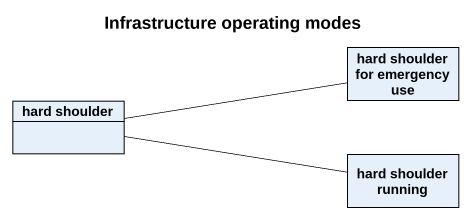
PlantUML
@startuml
title Infrastructure operating modes
hide circle
hide empty members
class "hard shoulder" as hard_shoulder
class "hard shoulder for emergency use" as hard_shoulder_for_emergency
class "hard shoulder running" as hard_shoulder_running
hard_shoulder_for_emergency -left- hard_shoulder
hard_shoulder_running -left- hard_shoulder
@enduml
